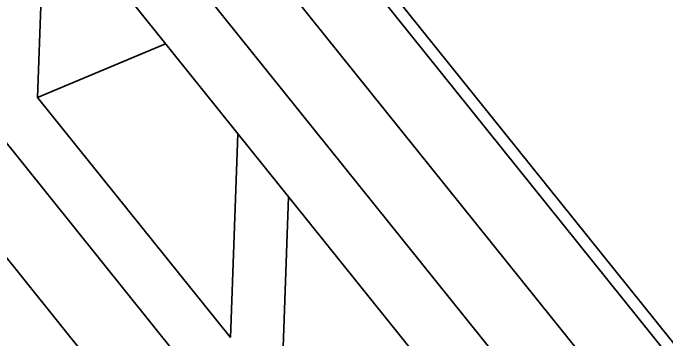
# Model space of a CAD drawing. Extents: x 23 to 417, y 3 to 294.
# Drawn here: x 279.69 to 284.91, y 66.4 to 69.01 of the extents above; entities that cross this region are included whole.
import ezdxf

# ---------------------------------------------------------------- set-up
doc = ezdxf.new("R2010")
doc.units = 0
doc.layers.get('0').update_dxf_attribs({"lineweight": 13})

# ---------------------------------------------------------------- blocks, each defined once
blk = doc.blocks.new('BLOCK3064')
at = {"color": 7, "lineweight": 35}
for p, q in [((36.759, -76.711), (-39.552, 18.162)), ((-42.128, 17.084), (36.609, -80.805)), ((-44.92, 16.273), (36.459, -84.9)), ((-31.59, 8.997), (36.785, -76.01)), ((-33.031, -2.469), (24.293, -73.735)), ((-30.858, -17.019), (24.39, -85.704)), ((23.718, -89.435), (-33.606, -18.169))]:
    blk.add_line(p, q, dxfattribs=at)
at = {"color": 7, "lineweight": 35, "ltscale": 0.203119}
for p, q in [((0.851, -44.592), (0.554, -52.711)), ((8.252, -62.281), (8.549, -54.162))]:
    blk.add_line(p, q, dxfattribs=at)
at = {"color": 7, "lineweight": 35, "ltscale": 0.138445}
blk.add_line((5.662, -50.573), (0.554, -52.711), dxfattribs=at)
at = {"color": 7, "lineweight": 35, "ltscale": 0.307044}
blk.add_line((0.554, -52.711), (8.252, -62.281), dxfattribs=at)
at = {"color": 7, "lineweight": 35, "ltscale": 0.201477}
blk.add_line((10.571, -56.675), (10.276, -64.729), dxfattribs=at)

msp = doc.modelspace()

# ---------------------------------------------------------------- block references
at = {"lineweight": 0, "xscale": 0.2, "yscale": 0.2, "zscale": 0.2}
msp.add_blockref('BLOCK3064', (279.777, 78.8757), dxfattribs=at)

doc.saveas('drawing.dxf')
